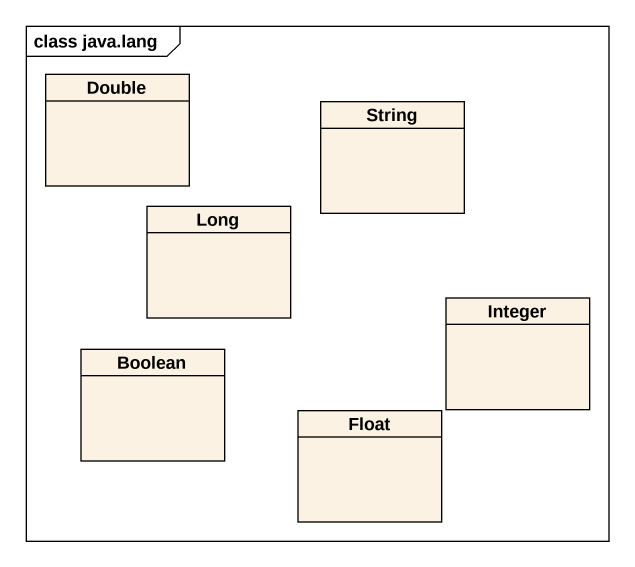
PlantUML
@startuml
mainframe class java.lang
hide circle
hide empty members
class Double
class String
class Long
class Integer
class Boolean
class Float
@enduml
